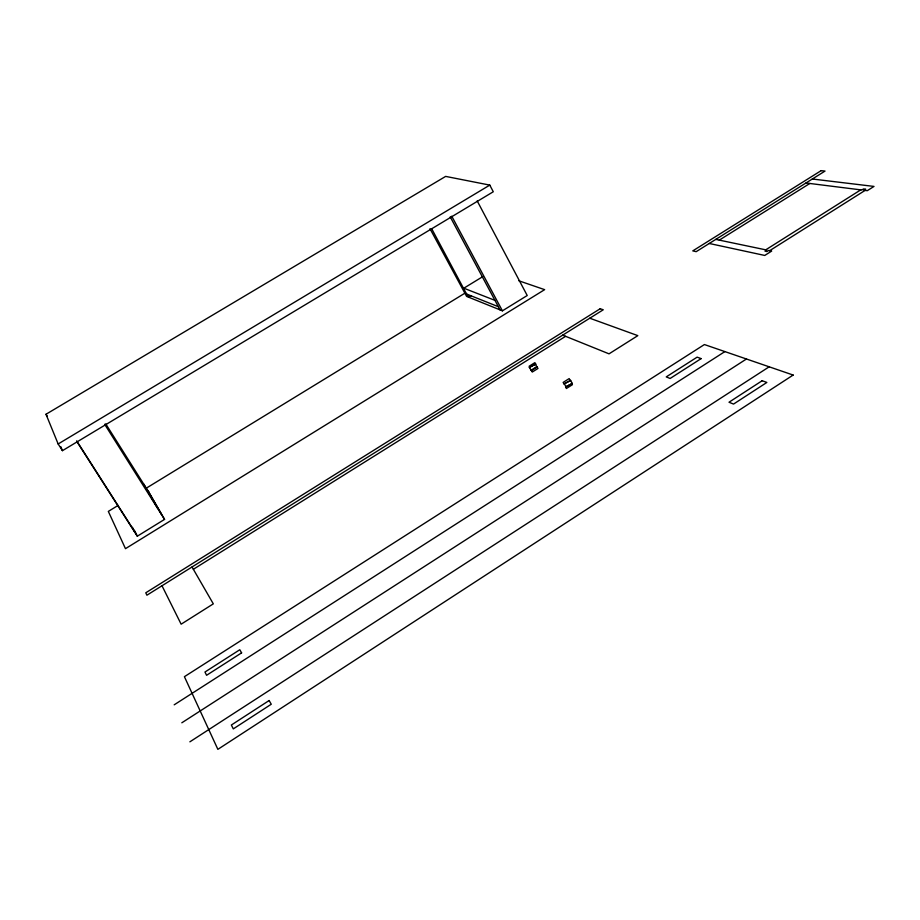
<?xml version="1.0" encoding="UTF-8"?>
<svg xmlns="http://www.w3.org/2000/svg" width="920" height="920" viewBox="0 0 920 920"><rect width="100%" height="100%" fill="white"/><g stroke="black" fill="none" stroke-linecap="round" stroke-linejoin="round"><path stroke-width="1.38" d="M189.876 741.831L769.178 366.804M181.815 722.798L746.453 358.995M174.19 704.823L724.891 351.589M765.739 249.837L860.763 189.865M769.683 250.665L865.087 190.405M569.986 380.121L569.181 378.591L563.155 382.398L563.971 383.916L570.641 380.42L572.251 383.479L565.593 386.975L572.251 383.479M563.971 383.916L570.641 380.42M529.356 367.425L535.659 364.101L529.356 367.425L532.266 372.048L537.993 368.46L535.083 363.825M530.909 370.323L536.636 366.735M531.484 370.599L537.211 366.999M193.361 569.284L565.593 336.317M719.302 240.12L809.818 183.471M76.728 441.347L137.321 536.199L164.553 519.386L148.35 491.315M429.985 228.7L466.612 296.389L502.412 310.834L527.217 295.516L477.192 200.905M471.074 295.791L468.717 297.24L465.75 292.514L431.952 229.241M482.69 276.678L463.829 288.202L494.948 300.368M118.105 505.413L108.33 511.405L125.476 548.665L544.628 289.65L518.926 280.818M146.245 488.198L465.474 292.836M62.456 450.662L493.281 191.762L489.785 185.104L445.648 176.398L46 414.264L58.155 443.98L62.456 450.662L60.823 446.717M58.155 443.98L489.785 185.104M812.337 179.009L874 186.427L867.272 190.681L864.006 190.267L865.685 189.209L863.523 188.945L861.844 190.003L805.977 182.988M715.794 239.395L766.728 250.044L765.003 251.125L766.969 251.539L768.694 250.458L771.673 251.079L764.75 255.449L709.274 243.478M589.778 318.216L637.836 335.639L609.029 353.843L562.695 335.144M467.095 294.227L498.352 306.705M46 414.264L47.322 416.323M76.762 440.967L136.355 534.267M105.731 423.855L149.304 492.97M104.662 424.281L164.553 519.386M192.027 566.984L213.314 603.853L181.136 624.185L162 585.764M147.407 489.957L161.483 514.36M143.612 483.931L157.481 508.012M450.225 216.878L500.043 309.879M529.931 367.69L529.149 366.24L534.888 362.641L535.659 364.101M451.743 216.2L502.412 310.834M564.615 384.226L566.237 387.285M565.593 386.975L566.398 388.504L572.412 384.698L571.607 383.168M134.446 530.426L137.321 536.199M132.434 527.286L134.332 531.093M793.155 375.049L217.867 749.351L184.414 676.683L704.409 344.551L793.155 375.049M269.123 700.534L231.357 725.018L233.289 728.893L271.262 704.237L269.123 700.534M762.151 380.73L728.996 402.235L733.55 404.075L766.866 382.444L762.151 380.73M241.603 652.866L206.586 675.292L204.964 672.025L239.798 649.738L241.603 652.866M701.155 358.604L670.116 378.476L666.23 376.912L697.13 357.144L701.155 358.604M600.208 308.74L145.785 592.79L146.901 595.206L603.244 309.787L600.208 308.74M821.146 170.648L692.783 250.884L696.175 251.666L825.021 171.074L821.146 170.648"/></g></svg>
